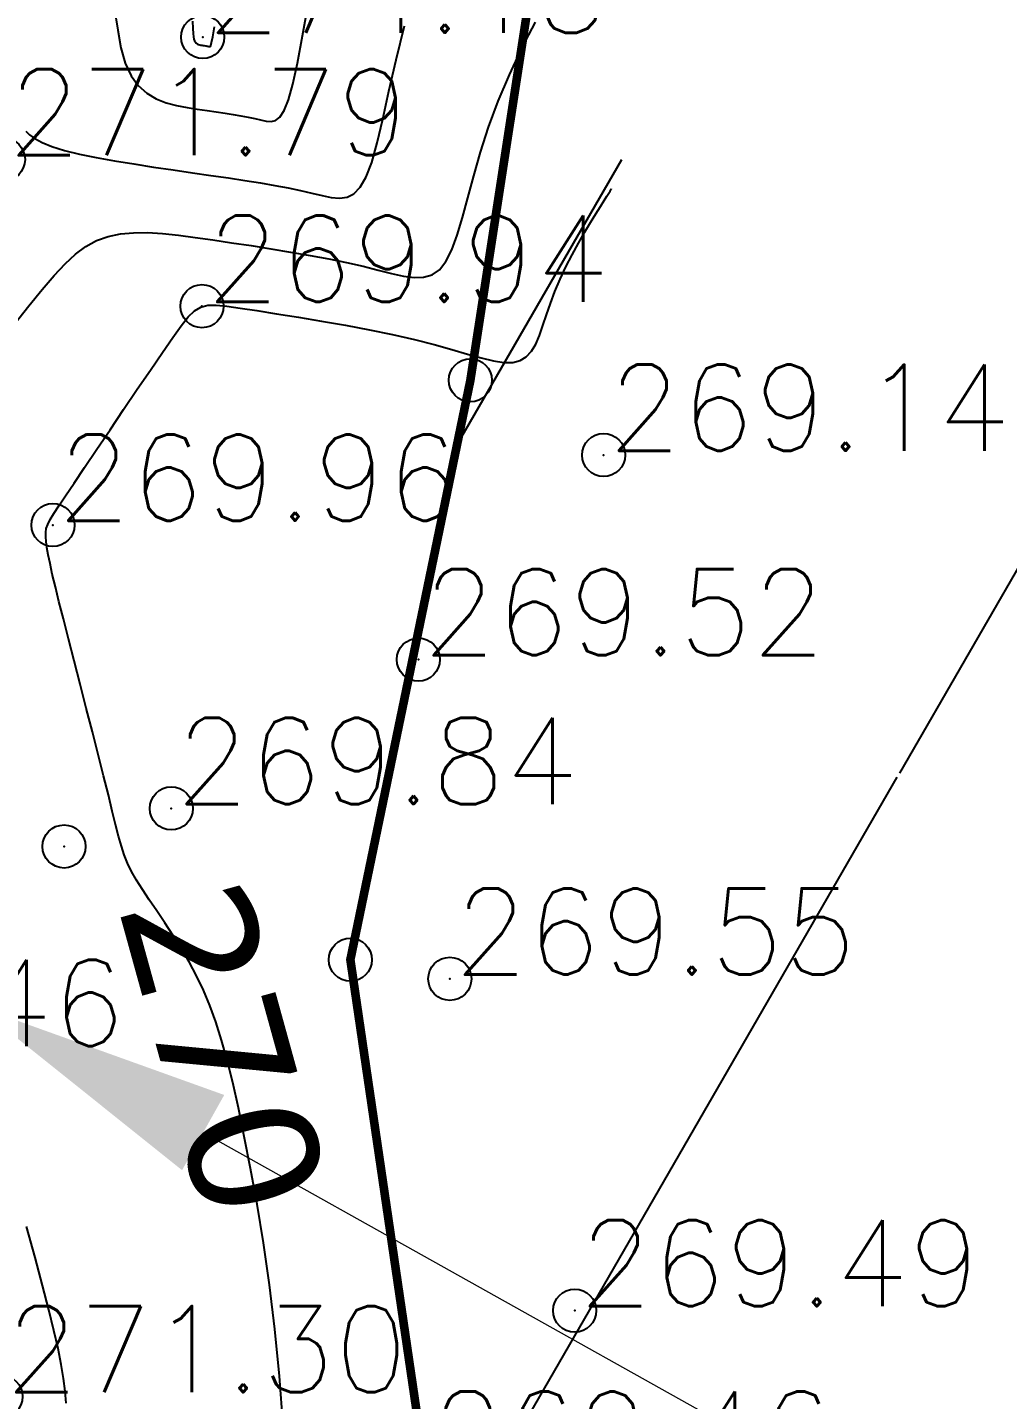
# Model space of a CAD drawing. Header units: millimetres. Extents: x 524954 to 526204, y 9523489 to 9524010.
# Drawn here: x 525328.34 to 525339.71, y 9523756.83 to 9523772.75 of the extents above; entities that cross this region are included whole.
import ezdxf
from ezdxf import colors
from ezdxf.entities.mleader import LeaderData, LeaderLine
from ezdxf.enums import TextEntityAlignment as Align
from ezdxf.math import Vec2, Vec3

# ---------------------------------------------------------------- set-up
doc = ezdxf.new("R2010")
doc.units = ezdxf.units.MM
doc.header["$PDMODE"] = 32
doc.header["$PDSIZE"] = 0.5
doc.linetypes.add('ACAD_ISO12W100', pattern=[21, 12, -3, 0, -3, 0, -3])
for name, color, linetype in [('Bord Fleuve', 4, 'ACAD_ISO12W100'), ('CN_01_00', 3, 'Continuous'), ('CN_02_00', 4, 'Continuous'), ('CN_10_00', 1, 'Continuous'), ('Cotation Courbes de niveau', 7, 'Continuous'), ('ETQ IMPAIR', 7, 'Continuous'), ('Route - Bretelle de sortie - Construction', 7, 'Continuous'), ('TopoAlt', 3, 'Continuous'), ('TOPOJIS', 7, 'Continuous')]:
    doc.layers.add(name, color=color, linetype=linetype)
doc.styles.add('Cotation', font='arial.ttf')
doc.styles.add('Simplex 1.0', font='Simplex.shx', dxfattribs={"width": 0.99, "height": 1})
doc.styles.get("Standard").update_dxf_attribs({"font": 'arial.ttf'})
doc.styles.add('Verdana 1.0', font='verdana.ttf', dxfattribs={"width": 0.99, "height": 1})
doc.dimstyles.new('BRAZZAVILLE', dxfattribs={"dimtxt": 0.15, "dimasz": 0.2, "dimexe": 0.5, "dimexo": 0.5, "dimgap": 0.5, "dimtad": 0, "dimzin": 0, "dimdsep": 46, "dimtxsty": 'Cotation', "dimsah": 1, "dimcen": 0.1, "dimse1": 1, "dimse2": 1, "dimclrd": 1, "dimclre": 256, "dimclrt": 1, "dimaunit": 2, "dimazin": 0, "dimtfac": 1, "dimtdec": 4, "dimtofl": 0, "dimtmove": 0, "dimatfit": 1, "dimfxl": 1, "dimtolj": 1, "dimtzin": 0, "dimlwd": 0, "dimlwe": 0, "dimarcsym": 0})

# ---------------------------------------------------------------- blocks, each defined once
blk = doc.blocks.new('TCPOINT M')
at = {"color": 0}
blk.add_point((0, 0), dxfattribs=at)
at = {"layer": 'TopoAlt', "style": 'Simplex 1.0', "width": 0.99}
blk.add_attdef('ALT', (0.15, 0.15), '', height=1, dxfattribs=at)
blk = doc.blocks.new('*D60')
at = {"layer": 'Defpoints', "color": 0, "transparency": 16777216}
for p in [(525388.854, 9523727.219), (525304.654, 9523720.088), (525365.743, 9523685.911)]:
    blk.add_point(p, dxfattribs=at)
at = {"layer": 'Route - Bretelle de sortie - Construction', "color": 1, "lineweight": 0, "transparency": 16777216}
for p, q in [((525304.898, 9523720.524), (525328.009, 9523761.833)), ((525330.383, 9523759.932), (525351.47, 9523748.134)), ((525386.236, 9523728.684), (525365.149, 9523740.481)), ((525365.987, 9523686.347), (525389.098, 9523727.656))]:
    blk.add_line(p, q, dxfattribs=at)
at = {"layer": 'Route - Bretelle de sortie - Construction', "color": 1, "transparency": 16777216}
for points in [[(525330.627, 9523760.368), (525330.138, 9523759.495), (525327.764, 9523761.396)], [(525386.48, 9523729.12), (525385.992, 9523728.248), (525388.854, 9523727.219)]]:
    blk.add_solid(points, dxfattribs=at)
at = {"layer": 'Route - Bretelle de sortie - Construction', "color": 1, "transparency": 16777216, "insert": (525358.309, 9523744.308), "char_height": 3, "attachment_point": 5, "rotation": 330.7746, "style": 'Cotation'}
blk.add_mtext('\\A1;Biseau\\P70.00 m', dxfattribs=at)

msp = doc.modelspace()

# ---------------------------------------------------------------- hatches: boundary and pattern name
at = {"layer": 'Bord Fleuve', "ltscale": 0.5}
h = msp.add_hatch(dxfattribs=at)
h.set_pattern_fill('ANSI33', color=135, scale=2, angle=15, style=0)
edge = h.paths.add_edge_path()
edge.add_line((525439.351, 9523820.38), (525429.428, 9523796.02))
edge.add_line((525429.428, 9523796.02), (525428.884, 9523788.101))
edge.add_line((525428.884, 9523788.101), (525428.353, 9523783.613))
edge.add_line((525428.353, 9523783.613), (525432.345, 9523771.044))
edge.add_line((525432.345, 9523771.044), (525425.155, 9523761.396))
edge.add_line((525425.155, 9523761.396), (525425.603, 9523757.857))
edge.add_line((525425.603, 9523757.857), (525425.392, 9523752.767))
edge.add_line((525425.392, 9523752.767), (525425.531, 9523737.269))
edge.add_line((525425.531, 9523737.269), (525420.173, 9523734.242))
edge.add_line((525420.173, 9523734.242), (525409.231, 9523730.837))
edge.add_line((525409.231, 9523730.837), (525403.15, 9523725.262))
edge.add_line((525403.15, 9523725.262), (525399.312, 9523719.279))
edge.add_line((525399.312, 9523719.279), (525398.471, 9523717.204))
edge.add_line((525398.471, 9523717.204), (525387.323, 9523716.767))
edge.add_line((525387.323, 9523716.767), (525379.743, 9523715.417))
edge.add_line((525439.351, 9523820.38), (525412.029, 9523831.392))
edge.add_line((525412.029, 9523831.392), (525397.674, 9523844.829))
edge.add_line((525397.674, 9523844.829), (525370.042, 9523852.892))
edge.add_line((525370.042, 9523852.892), (525354.138, 9523871.224))
edge.add_line((525335.046, 9523740.934), (525335.464, 9523745.788))
edge.add_line((525335.464, 9523745.788), (525334.824, 9523749.483))
edge.add_line((525334.824, 9523749.483), (525332.978, 9523755.879))
edge.add_line((525332.978, 9523755.879), (525332.09, 9523761.937))
edge.add_line((525332.09, 9523761.937), (525333.482, 9523768.659))
edge.add_line((525333.482, 9523768.659), (525335.755, 9523783.426))
edge.add_line((525335.755, 9523783.426), (525345.567, 9523814.167))
edge.add_line((525345.567, 9523814.167), (525355.202, 9523841.723))
edge.add_line((525355.202, 9523841.723), (525358.159, 9523858.254))
edge.add_line((525358.159, 9523858.254), (525357.891, 9523860.435))
edge.add_line((525357.891, 9523860.435), (525354.138, 9523871.224))
edge.add_line((525335.072, 9523740.932), (525368.644, 9523722.072))
edge.add_line((525368.644, 9523722.072), (525369.749, 9523720.981))
edge.add_line((525369.749, 9523720.981), (525379.743, 9523715.417))

# ---------------------------------------------------------------- linework, layer by layer
at = {"layer": 'Bord Fleuve', "ltscale": 0.35, "const_width": 0.1, "flags": 128}
msp.add_lwpolyline([(525335.046, 9523740.934), (525335.464, 9523745.788), (525334.824, 9523749.483), (525332.978, 9523755.879), (525332.09, 9523761.937), (525333.482, 9523768.659), (525335.755, 9523783.426), (525345.567, 9523814.167), (525355.202, 9523841.723), (525358.159, 9523858.254), (525357.891, 9523860.435), (525354.138, 9523871.224)], dxfattribs=at)
at = {"layer": 'CN_01_00', "flags": 128}
for points, elevation in [([(525329.359, 9523772.932), (525329.392, 9523772.719), (525329.428, 9523772.517), (525329.478, 9523772.338), (525329.546, 9523772.192), (525329.63, 9523772.078), (525329.729, 9523771.99), (525329.838, 9523771.926), (525329.954, 9523771.879), (525330.075, 9523771.847), (525330.196, 9523771.824), (525330.314, 9523771.806), (525330.428, 9523771.79), (525330.535, 9523771.774), (525330.637, 9523771.758), (525330.732, 9523771.743), (525330.821, 9523771.727), (525330.904, 9523771.712), (525330.98, 9523771.697), (525331.049, 9523771.681), (525331.112, 9523771.666), (525331.17, 9523771.66), (525331.223, 9523771.673), (525331.273, 9523771.713), (525331.323, 9523771.79), (525331.372, 9523771.914), (525331.423, 9523772.093), (525331.477, 9523772.337), (525331.536, 9523772.654), (525331.604, 9523773.036)], 273), ([(525328.185, 9523769.304), (525328.36, 9523769.522), (525328.514, 9523769.711), (525328.653, 9523769.873), (525328.78, 9523770.01), (525328.902, 9523770.122), (525329.023, 9523770.211), (525329.147, 9523770.279), (525329.281, 9523770.327), (525329.423, 9523770.357), (525329.576, 9523770.371), (525329.738, 9523770.372), (525329.911, 9523770.362), (525330.095, 9523770.343), (525330.29, 9523770.317), (525330.496, 9523770.287), (525330.713, 9523770.255), (525330.938, 9523770.221), (525331.167, 9523770.185), (525331.396, 9523770.147), (525331.622, 9523770.108), (525331.84, 9523770.067), (525332.047, 9523770.025), (525332.238, 9523769.981), (525332.412, 9523769.937), (525332.567, 9523769.897), (525332.706, 9523769.866), (525332.83, 9523769.85), (525332.94, 9523769.854), (525333.037, 9523769.883), (525333.123, 9523769.942), (525333.199, 9523770.037), (525333.266, 9523770.171), (525333.328, 9523770.342), (525333.389, 9523770.546), (525333.452, 9523770.777), (525333.521, 9523771.032), (525333.6, 9523771.307), (525333.693, 9523771.596), (525333.804, 9523771.897), (525333.934, 9523772.203), (525334.08, 9523772.511), (525334.236, 9523772.812)], 271), ([(525328.793, 9523756.792), (525328.781, 9523756.933), (525328.762, 9523757.08), (525328.735, 9523757.242), (525328.699, 9523757.425), (525328.652, 9523757.634), (525328.592, 9523757.876), (525328.519, 9523758.158), (525328.432, 9523758.483), (525328.334, 9523758.841)], 271)]:
    msp.add_lwpolyline(points, dxfattribs=dict(at, elevation=elevation))
at = {"layer": 'CN_02_00', "flags": 128}
for points, elevation in [([(525328.324, 9523771.549), (525328.368, 9523771.507), (525328.43, 9523771.462), (525328.516, 9523771.416), (525328.629, 9523771.37), (525328.774, 9523771.326), (525328.947, 9523771.284), (525329.142, 9523771.244), (525329.354, 9523771.205), (525329.577, 9523771.169), (525329.806, 9523771.133), (525330.035, 9523771.1), (525330.258, 9523771.067), (525330.472, 9523771.036), (525330.675, 9523771.006), (525330.866, 9523770.977), (525331.046, 9523770.948), (525331.214, 9523770.919), (525331.37, 9523770.89), (525331.513, 9523770.861), (525331.644, 9523770.831), (525331.762, 9523770.802), (525331.868, 9523770.779), (525331.965, 9523770.77), (525332.052, 9523770.782), (525332.131, 9523770.822), (525332.205, 9523770.898), (525332.273, 9523771.018), (525332.338, 9523771.187), (525332.401, 9523771.412), (525332.466, 9523771.689), (525332.538, 9523772.012), (525332.62, 9523772.375), (525332.718, 9523772.771)], 272), ([(525330.258, 9523772.826), (525330.262, 9523772.74), (525330.266, 9523772.681), (525330.27, 9523772.642), (525330.275, 9523772.616), (525330.283, 9523772.596), (525330.292, 9523772.58), (525330.303, 9523772.569), (525330.316, 9523772.56), (525330.329, 9523772.554), (525330.343, 9523772.55), (525330.357, 9523772.547), (525330.371, 9523772.545), (525330.384, 9523772.543), (525330.396, 9523772.541), (525330.408, 9523772.539), (525330.419, 9523772.538), (525330.429, 9523772.536), (525330.438, 9523772.534), (525330.447, 9523772.532), (525330.455, 9523772.531), (525330.463, 9523772.531), (525330.471, 9523772.542), (525330.481, 9523772.576), (525330.495, 9523772.644), (525330.514, 9523772.758)], 274)]:
    msp.add_lwpolyline(points, dxfattribs=dict(at, elevation=elevation))
at = {"layer": 'CN_10_00', "elevation": 270, "flags": 128}
msp.add_lwpolyline([(525331.311, 9523756.533), (525331.269, 9523757.106), (525331.215, 9523757.651), (525331.152, 9523758.167), (525331.082, 9523758.651), (525331.008, 9523759.101), (525330.933, 9523759.513), (525330.86, 9523759.886), (525330.791, 9523760.217), (525330.725, 9523760.511), (525330.661, 9523760.772), (525330.596, 9523761.005), (525330.531, 9523761.215), (525330.461, 9523761.406), (525330.387, 9523761.583), (525330.307, 9523761.751), (525330.22, 9523761.913), (525330.127, 9523762.07), (525330.032, 9523762.222), (525329.937, 9523762.366), (525329.844, 9523762.503), (525329.757, 9523762.632), (525329.678, 9523762.751), (525329.609, 9523762.861), (525329.553, 9523762.961), (525329.506, 9523763.057), (525329.468, 9523763.153), (525329.434, 9523763.256), (525329.401, 9523763.371), (525329.367, 9523763.505), (525329.328, 9523763.662), (525329.283, 9523763.849), (525329.228, 9523764.069), (525329.166, 9523764.316), (525329.098, 9523764.582), (525329.027, 9523764.857), (525328.955, 9523765.134), (525328.885, 9523765.405), (525328.82, 9523765.66), (525328.761, 9523765.891), (525328.71, 9523766.092), (525328.668, 9523766.264), (525328.633, 9523766.41), (525328.606, 9523766.532), (525328.585, 9523766.634), (525328.57, 9523766.718), (525328.561, 9523766.787), (525328.556, 9523766.844), (525328.556, 9523766.893), (525328.563, 9523766.939), (525328.579, 9523766.987), (525328.607, 9523767.043), (525328.649, 9523767.114), (525328.708, 9523767.204), (525328.786, 9523767.32), (525328.886, 9523767.467), (525329.008, 9523767.649), (525329.149, 9523767.858), (525329.302, 9523768.085), (525329.46, 9523768.32), (525329.618, 9523768.555), (525329.77, 9523768.778), (525329.909, 9523768.982), (525330.029, 9523769.155), (525330.127, 9523769.292), (525330.208, 9523769.394), (525330.281, 9523769.464), (525330.354, 9523769.508), (525330.436, 9523769.529), (525330.533, 9523769.531), (525330.656, 9523769.519), (525330.812, 9523769.496), (525331.007, 9523769.467), (525331.235, 9523769.431), (525331.487, 9523769.391), (525331.757, 9523769.346), (525332.034, 9523769.297), (525332.312, 9523769.244), (525332.58, 9523769.189), (525332.833, 9523769.132), (525333.061, 9523769.073), (525333.266, 9523769.016), (525333.448, 9523768.963), (525333.609, 9523768.919), (525333.749, 9523768.886), (525333.87, 9523768.867), (525333.973, 9523768.866), (525334.06, 9523768.887), (525334.131, 9523768.93), (525334.19, 9523768.995), (525334.24, 9523769.079), (525334.283, 9523769.179), (525334.324, 9523769.293), (525334.365, 9523769.418), (525334.41, 9523769.551), (525334.462, 9523769.69), (525334.522, 9523769.832), (525334.589, 9523769.974), (525334.661, 9523770.113), (525334.735, 9523770.248), (525334.807, 9523770.374), (525334.876, 9523770.489), (525334.938, 9523770.591), (525334.991, 9523770.676), (525335.033, 9523770.743), (525335.065, 9523770.794), (525335.087, 9523770.83), (525335.103, 9523770.854), (525335.112, 9523770.869), (525335.116, 9523770.877), (525335.118, 9523770.879), (525335.118, 9523770.88)], dxfattribs=at)

# ---------------------------------------------------------------- block references
at = {"layer": 'TOPOJIS'}
ref = msp.add_blockref('TCPOINT M', (525330.378, 9523772.641, 274.13), dxfattribs=at)
ref.add_attrib('ALT', '274.13', (525330.428, 9523772.691, 274.13), dxfattribs={"layer": 'TopoAlt', "height": 1, "style": 'Simplex 1.0', "width": 0.99})
ref = msp.add_blockref('TCPOINT M', (525328.066, 9523771.22, 271.79), dxfattribs=at)
ref.add_attrib('ALT', '271.79', (525328.116, 9523771.27, 271.79), dxfattribs={"layer": 'TopoAlt', "height": 1, "style": 'Simplex 1.0', "width": 0.99})
ref = msp.add_blockref('TCPOINT M', (525330.369, 9523769.519, 269.94), dxfattribs=at)
ref.add_attrib('ALT', '269.94', (525330.419, 9523769.569, 269.94), dxfattribs={"layer": 'TopoAlt', "height": 1, "style": 'Simplex 1.0', "width": 0.99})
for p in [(525333.482, 9523768.659, 269.42), (525328.769, 9523763.251, 270.16), (525332.09, 9523761.937, 269.4)]:
    msp.add_blockref('TCPOINT M', p, dxfattribs=at)
ref = msp.add_blockref('TCPOINT M', (525335.027, 9523767.792, 269.14), dxfattribs=at)
ref.add_attrib('ALT', '269.14', (525335.077, 9523767.842, 269.14), dxfattribs={"layer": 'TopoAlt', "height": 1, "style": 'Simplex 1.0', "width": 0.99})
ref = msp.add_blockref('TCPOINT M', (525328.64, 9523766.98, 269.96), dxfattribs=at)
ref.add_attrib('ALT', '269.96', (525328.69, 9523767.03, 269.96), dxfattribs={"layer": 'TopoAlt', "height": 1, "style": 'Simplex 1.0', "width": 0.99})
ref = msp.add_blockref('TCPOINT M', (525332.879, 9523765.419, 269.52), dxfattribs=at)
ref.add_attrib('ALT', '269.52', (525332.929, 9523765.469, 269.52), dxfattribs={"layer": 'TopoAlt', "height": 1, "style": 'Simplex 1.0', "width": 0.99})
ref = msp.add_blockref('TCPOINT M', (525330.013, 9523763.692, 269.84), dxfattribs=at)
ref.add_attrib('ALT', '269.84', (525330.063, 9523763.742, 269.84), dxfattribs={"layer": 'TopoAlt', "height": 1, "style": 'Simplex 1.0', "width": 0.99})
ref = msp.add_blockref('TCPOINT M', (525333.244, 9523761.715, 269.55), dxfattribs=at)
ref.add_attrib('ALT', '269.55', (525333.294, 9523761.765, 269.55), dxfattribs={"layer": 'TopoAlt', "height": 1, "style": 'Simplex 1.0', "width": 0.99})
ref = msp.add_blockref('TCPOINT M', (525324.76, 9523760.886, 271.46), dxfattribs=at)
ref.add_attrib('ALT', '271.46', (525324.81, 9523760.936, 271.46), dxfattribs={"layer": 'TopoAlt', "height": 1, "style": 'Simplex 1.0', "width": 0.99})
ref = msp.add_blockref('TCPOINT M', (525334.692, 9523757.866, 269.49), dxfattribs=at)
ref.add_attrib('ALT', '269.49', (525334.742, 9523757.916, 269.49), dxfattribs={"layer": 'TopoAlt', "height": 1, "style": 'Simplex 1.0', "width": 0.99})
ref = msp.add_blockref('TCPOINT M', (525328.038, 9523756.869, 271.3), dxfattribs=at)
ref.add_attrib('ALT', '271.30', (525328.088, 9523756.919, 271.3), dxfattribs={"layer": 'TopoAlt', "height": 1, "style": 'Simplex 1.0', "width": 0.99})
ref = msp.add_blockref('TCPOINT M', (525332.978, 9523755.879, 269.46), dxfattribs=at)
ref.add_attrib('ALT', '269.46', (525333.028, 9523755.929, 269.46), dxfattribs={"layer": 'TopoAlt', "height": 1, "style": 'Simplex 1.0', "width": 0.99})

# ---------------------------------------------------------------- texts
at = {"layer": 'Cotation Courbes de niveau', "style": 'Verdana 1.0', "width": 0.99}
msp.add_text('270', height=1.5, rotation=285.4451, dxfattribs=at).set_placement((525330.626, 9523760.898, 270), align=Align.MIDDLE_CENTER)

# ---------------------------------------------------------------- dimensions: what is measured, and where the dimension line sits
at = {"layer": 'Route - Bretelle de sortie - Construction'}
dim = msp.add_aligned_dim(p1=(525304.654, 9523720.088), p2=(525365.743, 9523685.911), distance=47.334, text='Biseau\\P<> m', dimstyle='BRAZZAVILLE', override={"dimtxt": 3, "dimasz": 3, "dimse1": 0, "dimse2": 0, "dimclre": 1}, dxfattribs=at)
dim.commit()
dim.dimension.update_dxf_attribs({"geometry": '*D60', "text_midpoint": (525358.309, 9523744.308)})

# ---------------------------------------------------------------- next in the draw order: leaders
at = {"layer": 'ETQ IMPAIR'}
ml = msp.add_multileader_mtext('Standard', dxfattribs=at)
ml.set_content('Cheminement des piétons', color=256)
ml.set_leader_properties()
ml.build(insert=Vec2(0, 0))
ml.multileader.update_dxf_attribs({"has_text_frame": 1, "dogleg_length": 2.5, "arrow_head_size": 3.5})
ctx = ml.context
ctx.base_point, ctx.char_height, ctx.arrow_head_size, ctx.landing_gap_size, ctx.plane_origin, ctx.plane_x_axis, ctx.plane_y_axis = Vec3(525328.628, 9523792.878), 3.5, 3.5, 0.8, Vec3(525468.166, 9523659.772), Vec3(0.864942, -0.501872), Vec3(0.501872, 0.864942)
ctx.text_align_type = 1
notes = []
notes.append((ctx, [(1, (1, 1, 0), (525326.466, 9523794.133), (0.864942, -0.501872), 2.5, [(0, [(525289.29, 9523763.248)], 0, [])])]))
ctx.mtext.insert, ctx.mtext.text_direction, ctx.mtext.rotation, ctx.mtext.alignment, ctx.mtext.flow_direction = Vec3(525354.822, 9523780.265), Vec3(0.864942, -0.501872), 5.757423, 2, 5
ctx.mtext.has_bg_fill, ctx.mtext.bg_color, ctx.mtext.bg_scale_factor, ctx.mtext.bg_transparency, ctx.mtext.use_window_bg_color = 1, -1027028792, 1.5, 0, 1
for ctx, leaders in notes:
    for number, flags, end, landing, length, lines in leaders:
        leader = LeaderData()
        leader.index, (leader.has_last_leader_line, leader.has_dogleg_vector, leader.attachment_direction) = number, flags
        leader.last_leader_point, leader.dogleg_vector, leader.dogleg_length = Vec3(end), Vec3(landing), length
        for number, points, colour, breaks in lines:
            line = LeaderLine()
            line.index, line.vertices, line.color, line.breaks = number, Vec3.list(points), colors.encode_raw_color(colour), breaks
            leader.lines.append(line)
        ctx.leaders.append(leader)

doc.saveas('drawing.dxf')
